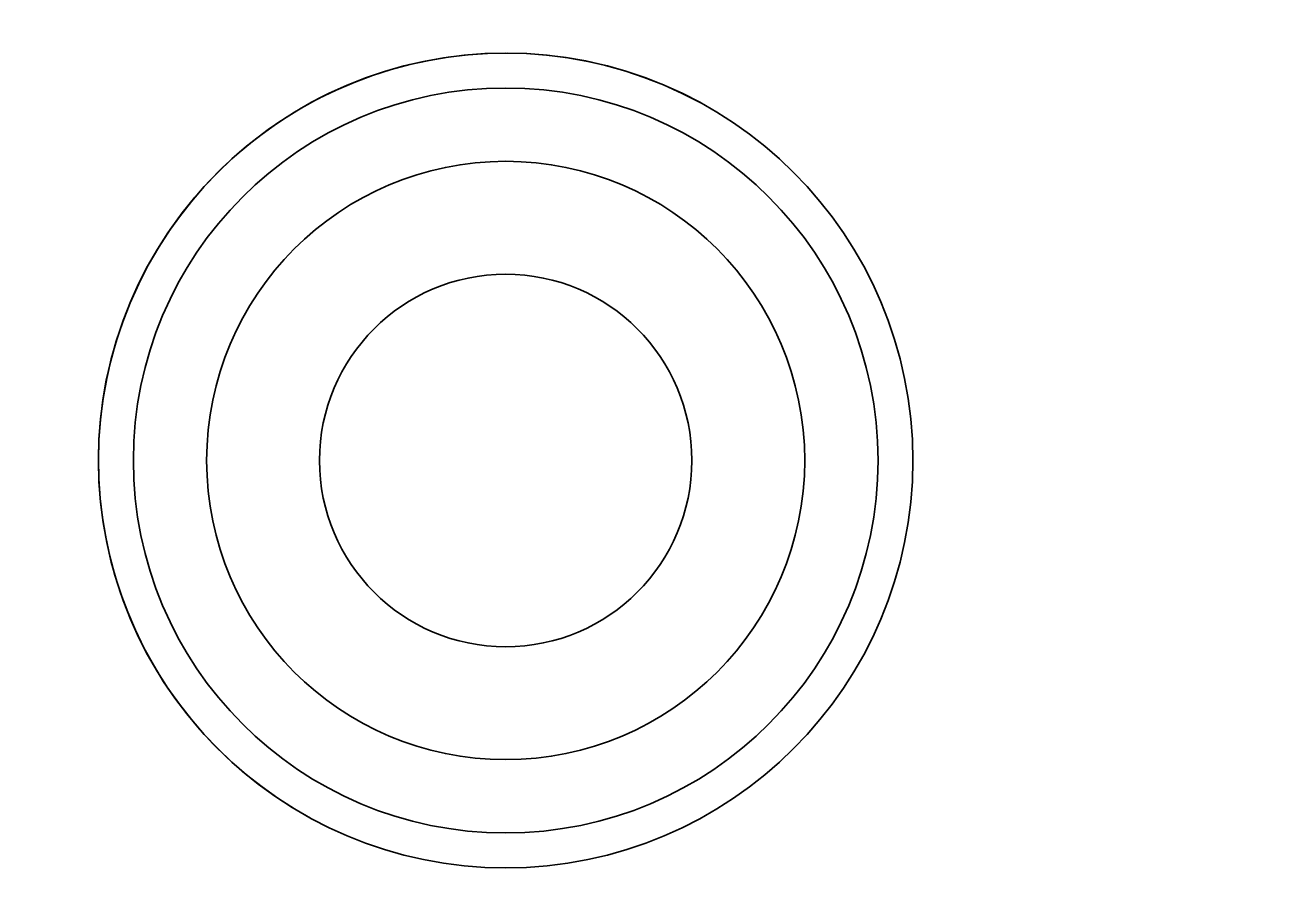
# Model space of a CAD drawing. Extents: x 23 to 472, y 3 to 294.
# Drawn here: x 145.52 to 149.521, y 109.985 to 112.744 of the extents above; entities that cross this region are included whole.
import ezdxf

# ---------------------------------------------------------------- set-up
doc = ezdxf.new("R2010")
doc.units = 0
doc.layers.get('0').update_dxf_attribs({"lineweight": 13})

msp = doc.modelspace()

# ---------------------------------------------------------------- linework, layer by layer
at = {"color": 7, "lineweight": 35}
for radius in [1.3125, 1.2, 0.9638, 0.6]:
    msp.add_circle((147.0698, 111.3405), radius, dxfattribs=at)
for centre, radius, start, end in [((149.3198, 108.9405), 16.9688, 92.27977, 447.72023), ((147.0698, 111.3405), 1.3125, 61.3521, 241.3521)]:
    msp.add_arc(centre, radius, start, end, dxfattribs=at)

doc.saveas('drawing.dxf')
